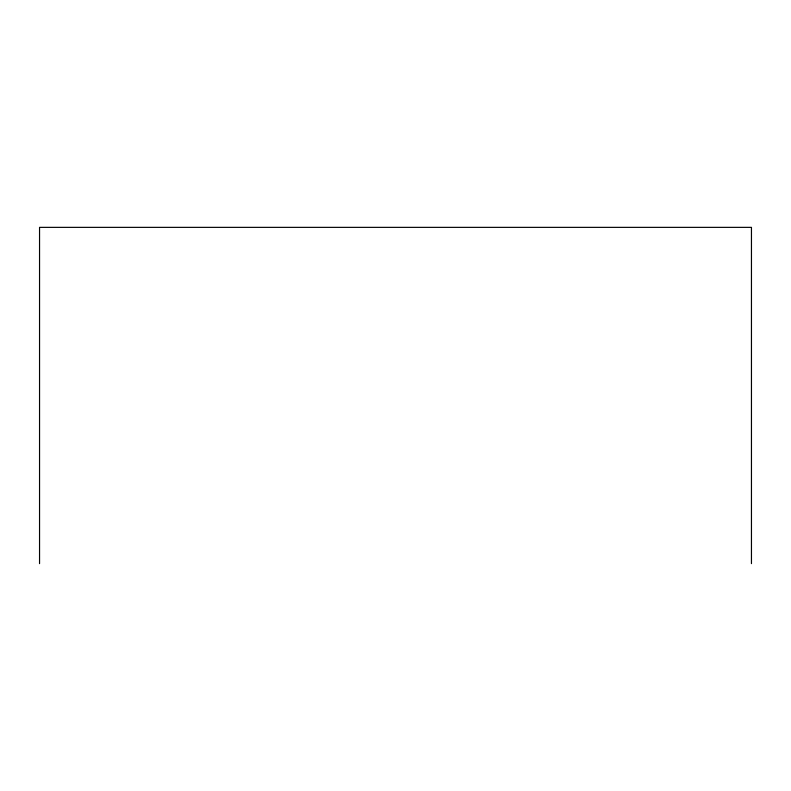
<?xml version="1.0" encoding="UTF-8"?>
<svg xmlns="http://www.w3.org/2000/svg" width="791" height="791" viewBox="0 0 791 791"><rect width="100%" height="100%" fill="white"/><g stroke="black" fill="none" stroke-linecap="round" stroke-linejoin="round"><path stroke-width="1.19" d="M751.45 563.637L751.45 227.363L39.55 227.363L39.55 563.637"/></g></svg>
